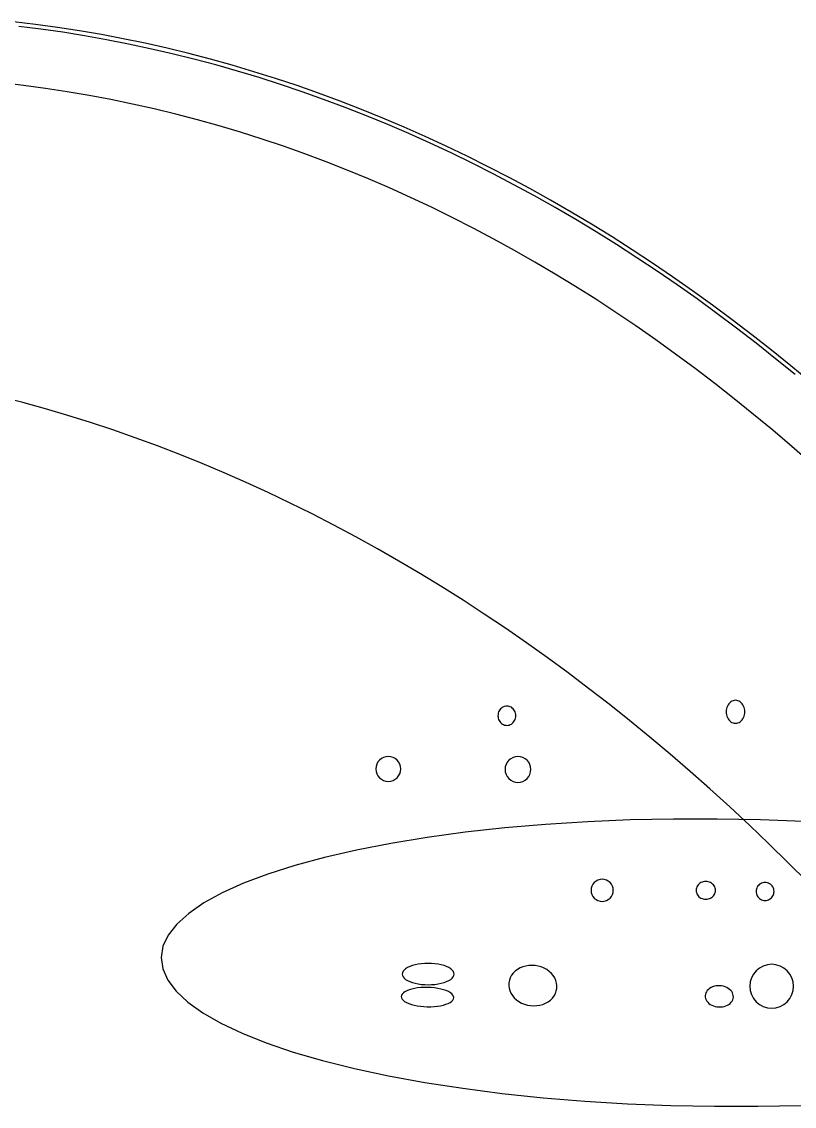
# Model space of a CAD drawing. Extents: x -1 to 217, y -22 to 302.
# Drawn here: x 116.6 to 160.9, y 239 to 301.1 of the extents above; entities that cross this region are included whole.
import ezdxf

# ---------------------------------------------------------------- set-up
doc = ezdxf.new("R2010")
doc.units = 0

msp = doc.modelspace()

# ---------------------------------------------------------------- linework, layer by layer
at = {"layer": 'CIRCLES'}
for p, q in [((137.331, 259.009), (137.208, 258.943)), ((137.465, 259.05), (137.331, 259.009)), ((137.605, 259.063), (137.465, 259.05)), ((137.744, 259.05), (137.605, 259.063)), ((137.878, 259.009), (137.744, 259.05)), ((138.001, 258.943), (137.878, 259.009)), ((144.751, 259.002), (144.623, 258.934)), ((144.89, 259.044), (144.751, 259.002)), ((145.034, 259.059), (144.89, 259.044)), ((145.178, 259.044), (145.034, 259.059)), ((145.317, 259.002), (145.178, 259.044)), ((145.445, 258.934), (145.317, 259.002)), ((136.905, 258.489), (136.891, 258.35)), ((136.945, 258.623), (136.905, 258.489)), ((137.011, 258.746), (136.945, 258.623)), ((137.1, 258.854), (137.011, 258.746)), ((137.208, 258.943), (137.1, 258.854)), ((138.109, 258.854), (138.001, 258.943)), ((138.198, 258.746), (138.109, 258.854)), ((138.264, 258.623), (138.198, 258.746)), ((138.304, 258.489), (138.264, 258.623)), ((138.318, 258.35), (138.304, 258.489)), ((144.308, 258.462), (144.293, 258.318)), ((144.35, 258.601), (144.308, 258.462)), ((144.418, 258.729), (144.35, 258.601)), ((144.51, 258.842), (144.418, 258.729)), ((144.623, 258.934), (144.51, 258.842)), ((145.558, 258.842), (145.445, 258.934)), ((145.65, 258.729), (145.558, 258.842)), ((145.718, 258.601), (145.65, 258.729)), ((145.76, 258.462), (145.718, 258.601)), ((145.775, 258.318), (145.76, 258.462)), ((136.891, 258.35), (136.905, 258.211)), ((136.905, 258.211), (136.945, 258.077)), ((136.945, 258.077), (137.011, 257.953)), ((137.011, 257.953), (137.1, 257.845)), ((137.1, 257.845), (137.208, 257.756)), ((137.208, 257.756), (137.331, 257.691)), ((137.878, 257.691), (138.001, 257.756)), ((138.001, 257.756), (138.109, 257.845)), ((138.109, 257.845), (138.198, 257.953)), ((138.198, 257.953), (138.264, 258.077)), ((138.264, 258.077), (138.304, 258.211)), ((138.304, 258.211), (138.318, 258.35)), ((144.293, 258.318), (144.308, 258.174)), ((144.308, 258.174), (144.35, 258.035)), ((144.35, 258.035), (144.418, 257.907)), ((144.418, 257.907), (144.51, 257.794)), ((144.51, 257.794), (144.623, 257.702)), ((145.445, 257.702), (145.558, 257.794)), ((145.558, 257.794), (145.65, 257.907)), ((145.65, 257.907), (145.718, 258.035)), ((145.718, 258.035), (145.76, 258.174)), ((145.76, 258.174), (145.775, 258.318)), ((137.331, 257.691), (137.465, 257.65)), ((137.465, 257.65), (137.605, 257.636)), ((137.605, 257.636), (137.744, 257.65)), ((137.744, 257.65), (137.878, 257.691)), ((144.623, 257.702), (144.751, 257.634)), ((144.751, 257.634), (144.89, 257.592)), ((144.89, 257.592), (145.034, 257.577)), ((145.034, 257.577), (145.178, 257.592)), ((145.178, 257.592), (145.317, 257.634)), ((145.317, 257.634), (145.445, 257.702)), ((149.273, 251.64), (149.237, 251.52)), ((149.332, 251.749), (149.273, 251.64)), ((149.411, 251.846), (149.332, 251.749)), ((149.507, 251.924), (149.411, 251.846)), ((149.617, 251.983), (149.507, 251.924)), ((149.736, 252.019), (149.617, 251.983)), ((149.86, 252.032), (149.736, 252.019)), ((149.984, 252.019), (149.86, 252.032)), ((150.103, 251.983), (149.984, 252.019)), ((150.213, 251.924), (150.103, 251.983)), ((150.309, 251.846), (150.213, 251.924)), ((150.388, 251.749), (150.309, 251.846)), ((150.447, 251.64), (150.388, 251.749)), ((150.483, 251.52), (150.447, 251.64)), ((149.237, 251.52), (149.225, 251.397)), ((149.225, 251.397), (149.237, 251.273)), ((149.237, 251.273), (149.273, 251.153)), ((149.273, 251.153), (149.332, 251.044)), ((149.332, 251.044), (149.411, 250.947)), ((149.411, 250.947), (149.507, 250.869)), ((150.213, 250.869), (150.309, 250.947)), ((150.309, 250.947), (150.388, 251.044)), ((150.388, 251.044), (150.447, 251.153)), ((150.447, 251.153), (150.483, 251.273)), ((150.495, 251.397), (150.483, 251.52)), ((150.483, 251.273), (150.495, 251.397)), ((149.507, 250.869), (149.617, 250.81)), ((149.617, 250.81), (149.736, 250.774)), ((149.736, 250.774), (149.86, 250.761)), ((149.86, 250.761), (149.984, 250.774)), ((149.984, 250.774), (150.103, 250.81)), ((150.103, 250.81), (150.213, 250.869)), ((158.531, 246.602), (158.415, 246.384)), ((158.687, 246.792), (158.531, 246.602)), ((158.878, 246.948), (158.687, 246.792)), ((159.095, 247.064), (158.878, 246.948)), ((159.33, 247.136), (159.095, 247.064)), ((159.576, 247.16), (159.33, 247.136)), ((159.821, 247.136), (159.576, 247.16)), ((160.056, 247.064), (159.821, 247.136)), ((160.273, 246.948), (160.056, 247.064)), ((160.464, 246.792), (160.273, 246.948)), ((160.62, 246.602), (160.464, 246.792)), ((160.736, 246.384), (160.62, 246.602)), ((158.344, 246.149), (158.319, 245.904)), ((158.415, 246.384), (158.344, 246.149)), ((160.807, 246.149), (160.736, 246.384)), ((160.832, 245.904), (160.807, 246.149)), ((158.319, 245.904), (158.344, 245.659)), ((158.344, 245.659), (158.415, 245.423)), ((158.415, 245.423), (158.531, 245.206)), ((160.62, 245.206), (160.736, 245.423)), ((160.736, 245.423), (160.807, 245.659)), ((160.807, 245.659), (160.832, 245.904)), ((158.531, 245.206), (158.687, 245.016)), ((158.687, 245.016), (158.878, 244.859)), ((158.878, 244.859), (159.095, 244.743)), ((159.095, 244.743), (159.33, 244.672)), ((159.821, 244.672), (160.056, 244.743)), ((160.056, 244.743), (160.273, 244.859)), ((160.273, 244.859), (160.464, 245.016)), ((160.464, 245.016), (160.62, 245.206)), ((159.33, 244.672), (159.576, 244.648)), ((159.576, 244.648), (159.821, 244.672))]:
    msp.add_line(p, q, dxfattribs=at)
at = {"layer": 'ELLIPSES'}
for p, q in [((117.385, 300.985), (116.124, 301.137)), ((117.684, 300.708), (116.423, 300.866)), ((118.646, 300.811), (117.385, 300.985)), ((118.944, 300.528), (117.684, 300.708)), ((119.905, 300.615), (118.646, 300.811)), ((121.163, 300.398), (119.905, 300.615)), ((120.202, 300.327), (118.944, 300.528)), ((121.459, 300.104), (120.202, 300.327)), ((122.418, 300.159), (121.163, 300.398)), ((122.714, 299.859), (121.459, 300.104)), ((123.672, 299.898), (122.418, 300.159)), ((123.967, 299.592), (122.714, 299.859)), ((124.924, 299.616), (123.672, 299.898)), ((125.218, 299.305), (123.967, 299.592)), ((126.173, 299.313), (124.924, 299.616)), ((126.466, 298.995), (125.218, 299.305)), ((127.42, 298.988), (126.173, 299.313)), ((127.712, 298.664), (126.466, 298.995)), ((128.664, 298.642), (127.42, 298.988)), ((128.955, 298.312), (127.712, 298.664)), ((129.906, 298.274), (128.664, 298.642)), ((130.196, 297.938), (128.955, 298.312)), ((131.144, 297.885), (129.906, 298.274)), ((116.706, 297.485), (115.453, 297.63)), ((131.433, 297.543), (130.196, 297.938)), ((132.38, 297.475), (131.144, 297.885)), ((132.667, 297.126), (131.433, 297.543)), ((117.958, 297.316), (116.706, 297.485)), ((119.208, 297.126), (117.958, 297.316)), ((120.457, 296.913), (119.208, 297.126)), ((121.704, 296.678), (120.457, 296.913)), ((133.612, 297.043), (132.38, 297.475)), ((133.898, 296.689), (132.667, 297.126)), ((134.84, 296.591), (133.612, 297.043)), ((122.949, 296.421), (121.704, 296.678)), ((124.192, 296.141), (122.949, 296.421)), ((135.126, 296.23), (133.898, 296.689)), ((136.065, 296.117), (134.84, 296.591)), ((125.433, 295.839), (124.192, 296.141)), ((126.671, 295.516), (125.433, 295.839)), ((136.349, 295.75), (135.126, 296.23)), ((137.287, 295.622), (136.065, 296.117)), ((137.569, 295.249), (136.349, 295.75)), ((127.906, 295.17), (126.671, 295.516)), ((129.139, 294.802), (127.906, 295.17)), ((138.504, 295.106), (137.287, 295.622)), ((138.785, 294.727), (137.569, 295.249)), ((139.717, 294.57), (138.504, 295.106)), ((130.369, 294.412), (129.139, 294.802)), ((131.595, 294), (130.369, 294.412)), ((139.997, 294.184), (138.785, 294.727)), ((140.926, 294.012), (139.717, 294.57)), ((132.818, 293.567), (131.595, 294)), ((141.204, 293.62), (139.997, 294.184)), ((142.131, 293.434), (140.926, 294.012)), ((134.038, 293.111), (132.818, 293.567)), ((142.407, 293.036), (141.204, 293.62)), ((143.33, 292.835), (142.131, 293.434)), ((135.254, 292.634), (134.038, 293.111)), ((136.466, 292.135), (135.254, 292.634)), ((143.605, 292.43), (142.407, 293.036)), ((144.526, 292.216), (143.33, 292.835)), ((137.674, 291.615), (136.466, 292.135)), ((144.799, 291.804), (143.605, 292.43)), ((145.716, 291.576), (144.526, 292.216)), ((138.877, 291.073), (137.674, 291.615)), ((145.987, 291.158), (144.799, 291.804)), ((146.901, 290.915), (145.716, 291.576)), ((140.077, 290.509), (138.877, 291.073)), ((147.17, 290.491), (145.987, 291.158)), ((148.081, 290.235), (146.901, 290.915)), ((141.272, 289.925), (140.077, 290.509)), ((148.348, 289.804), (147.17, 290.491)), ((149.255, 289.534), (148.081, 290.235)), ((142.462, 289.319), (141.272, 289.925)), ((149.521, 289.097), (148.348, 289.804)), ((150.424, 288.813), (149.255, 289.534)), ((143.647, 288.691), (142.462, 289.319)), ((150.688, 288.369), (149.521, 289.097)), ((151.587, 288.072), (150.424, 288.813)), ((144.827, 288.043), (143.647, 288.691)), ((151.849, 287.621), (150.688, 288.369)), ((146.002, 287.374), (144.827, 288.043)), ((152.744, 287.311), (151.587, 288.072)), ((153.004, 286.854), (151.849, 287.621)), ((147.171, 286.683), (146.002, 287.374)), ((153.896, 286.53), (152.744, 287.311)), ((148.335, 285.972), (147.171, 286.683)), ((154.153, 286.066), (153.004, 286.854)), ((155.041, 285.729), (153.896, 286.53)), ((149.494, 285.241), (148.335, 285.972)), ((155.296, 285.259), (154.153, 286.066)), ((156.18, 284.909), (155.041, 285.729)), ((150.646, 284.488), (149.494, 285.241)), ((156.433, 284.432), (155.296, 285.259)), ((151.792, 283.715), (150.646, 284.488)), ((157.312, 284.069), (156.18, 284.909)), ((157.563, 283.586), (156.433, 284.432)), ((158.437, 283.21), (157.312, 284.069)), ((152.932, 282.922), (151.792, 283.715)), ((158.686, 282.72), (157.563, 283.586)), ((159.556, 282.331), (158.437, 283.21)), ((154.066, 282.108), (152.932, 282.922)), ((159.802, 281.835), (158.686, 282.72)), ((155.193, 281.274), (154.066, 282.108)), ((160.668, 281.434), (159.556, 282.331)), ((160.912, 280.931), (159.802, 281.835)), ((161.773, 280.517), (160.668, 281.434)), ((156.313, 280.421), (155.193, 281.274)), ((157.427, 279.547), (156.313, 280.421)), ((116.664, 279.325), (115.37, 279.661)), ((158.534, 278.653), (157.427, 279.547)), ((117.955, 278.967), (116.664, 279.325)), ((119.245, 278.587), (117.955, 278.967)), ((120.532, 278.184), (119.245, 278.587)), ((159.633, 277.74), (158.534, 278.653)), ((121.817, 277.759), (120.532, 278.184)), ((123.099, 277.312), (121.817, 277.759)), ((160.725, 276.807), (159.633, 277.74)), ((124.379, 276.843), (123.099, 277.312)), ((125.655, 276.352), (124.379, 276.843)), ((161.81, 275.855), (160.725, 276.807)), ((126.929, 275.839), (125.655, 276.352)), ((128.199, 275.304), (126.929, 275.839)), ((129.465, 274.748), (128.199, 275.304)), ((130.728, 274.169), (129.465, 274.748)), ((131.986, 273.569), (130.728, 274.169)), ((133.241, 272.948), (131.986, 273.569)), ((134.491, 272.305), (133.241, 272.948)), ((135.737, 271.641), (134.491, 272.305)), ((136.978, 270.956), (135.737, 271.641)), ((138.214, 270.249), (136.978, 270.956)), ((139.445, 269.522), (138.214, 270.249)), ((140.67, 268.774), (139.445, 269.522)), ((141.891, 268.005), (140.67, 268.774)), ((143.105, 267.215), (141.891, 268.005)), ((144.314, 266.405), (143.105, 267.215)), ((145.516, 265.574), (144.314, 266.405)), ((146.713, 264.723), (145.516, 265.574)), ((147.903, 263.852), (146.713, 264.723)), ((149.086, 262.961), (147.903, 263.852)), ((150.263, 262.05), (149.086, 262.961)), ((157.172, 262.142), (157.12, 262.085)), ((157.231, 262.19), (157.172, 262.142)), ((157.294, 262.228), (157.231, 262.19)), ((157.361, 262.256), (157.294, 262.228)), ((157.43, 262.272), (157.361, 262.256)), ((157.5, 262.278), (157.43, 262.272)), ((157.57, 262.272), (157.5, 262.278)), ((157.64, 262.256), (157.57, 262.272)), ((157.706, 262.228), (157.64, 262.256)), ((157.769, 262.19), (157.706, 262.228)), ((157.828, 262.142), (157.769, 262.19)), ((157.881, 262.085), (157.828, 262.142)), ((143.904, 261.541), (143.891, 261.47)), ((143.925, 261.609), (143.904, 261.541)), ((143.955, 261.674), (143.925, 261.609)), ((143.992, 261.734), (143.955, 261.674)), ((144.036, 261.788), (143.992, 261.734)), ((144.087, 261.836), (144.036, 261.788)), ((144.143, 261.876), (144.087, 261.836)), ((144.203, 261.908), (144.143, 261.876)), ((144.266, 261.931), (144.203, 261.908)), ((144.332, 261.946), (144.266, 261.931)), ((144.399, 261.95), (144.332, 261.946)), ((144.466, 261.946), (144.399, 261.95)), ((144.532, 261.931), (144.466, 261.946)), ((144.595, 261.908), (144.532, 261.931)), ((144.655, 261.876), (144.595, 261.908)), ((144.711, 261.836), (144.655, 261.876)), ((144.762, 261.788), (144.711, 261.836)), ((144.806, 261.734), (144.762, 261.788)), ((144.843, 261.674), (144.806, 261.734)), ((144.873, 261.609), (144.843, 261.674)), ((144.894, 261.541), (144.873, 261.609)), ((144.907, 261.47), (144.894, 261.541)), ((151.433, 261.119), (150.263, 262.05)), ((156.966, 261.706), (156.962, 261.62)), ((156.962, 261.62), (156.966, 261.534)), ((156.98, 261.79), (156.966, 261.706)), ((156.966, 261.534), (156.98, 261.45)), ((157.003, 261.872), (156.98, 261.79)), ((157.034, 261.949), (157.003, 261.872)), ((157.073, 262.021), (157.034, 261.949)), ((157.12, 262.085), (157.073, 262.021)), ((157.927, 262.021), (157.881, 262.085)), ((157.966, 261.949), (157.927, 262.021)), ((157.998, 261.872), (157.966, 261.949)), ((158.02, 261.79), (157.998, 261.872)), ((158.034, 261.706), (158.02, 261.79)), ((158.02, 261.45), (158.034, 261.534)), ((158.039, 261.62), (158.034, 261.706)), ((158.034, 261.534), (158.039, 261.62)), ((143.891, 261.47), (143.886, 261.398)), ((143.886, 261.398), (143.891, 261.326)), ((143.891, 261.326), (143.904, 261.255)), ((143.904, 261.255), (143.925, 261.186)), ((143.925, 261.186), (143.955, 261.122)), ((143.955, 261.122), (143.992, 261.061)), ((143.992, 261.061), (144.036, 261.007)), ((144.036, 261.007), (144.087, 260.959)), ((144.087, 260.959), (144.143, 260.919)), ((144.143, 260.919), (144.203, 260.887)), ((144.203, 260.887), (144.266, 260.864)), ((144.266, 260.864), (144.332, 260.85)), ((144.332, 260.85), (144.399, 260.845)), ((144.399, 260.845), (144.466, 260.85)), ((144.466, 260.85), (144.532, 260.864)), ((144.532, 260.864), (144.595, 260.887)), ((144.595, 260.887), (144.655, 260.919)), ((144.655, 260.919), (144.711, 260.959)), ((144.711, 260.959), (144.762, 261.007)), ((144.762, 261.007), (144.806, 261.061)), ((144.806, 261.061), (144.843, 261.122)), ((144.843, 261.122), (144.873, 261.186)), ((144.873, 261.186), (144.894, 261.255)), ((144.894, 261.255), (144.907, 261.326)), ((144.912, 261.398), (144.907, 261.47)), ((144.907, 261.326), (144.912, 261.398)), ((152.596, 260.169), (151.433, 261.119)), ((156.98, 261.45), (157.003, 261.368)), ((157.003, 261.368), (157.034, 261.291)), ((157.034, 261.291), (157.073, 261.219)), ((157.073, 261.219), (157.12, 261.155)), ((157.12, 261.155), (157.172, 261.098)), ((157.172, 261.098), (157.231, 261.05)), ((157.231, 261.05), (157.294, 261.012)), ((157.294, 261.012), (157.361, 260.984)), ((157.361, 260.984), (157.43, 260.968)), ((157.43, 260.968), (157.5, 260.962)), ((157.5, 260.962), (157.57, 260.968)), ((157.57, 260.968), (157.64, 260.984)), ((157.64, 260.984), (157.706, 261.012)), ((157.706, 261.012), (157.769, 261.05)), ((157.769, 261.05), (157.828, 261.098)), ((157.828, 261.098), (157.881, 261.155)), ((157.881, 261.155), (157.927, 261.219)), ((157.927, 261.219), (157.966, 261.291)), ((157.966, 261.291), (157.998, 261.368)), ((157.998, 261.368), (158.02, 261.45)), ((153.751, 259.199), (152.596, 260.169)), ((154.899, 258.21), (153.751, 259.199)), ((156.039, 257.201), (154.899, 258.21)), ((157.172, 256.174), (156.039, 257.201)), ((158.296, 255.128), (157.172, 256.174)), ((149.022, 255.323), (146.619, 255.17)), ((151.47, 255.426), (149.022, 255.323)), ((153.949, 255.478), (151.47, 255.426)), ((156.442, 255.481), (153.949, 255.478)), ((158.935, 255.432), (156.442, 255.481)), ((161.412, 255.333), (158.935, 255.432)), ((142.007, 254.719), (139.827, 254.424)), ((144.276, 254.968), (142.007, 254.719)), ((146.619, 255.17), (144.276, 254.968)), ((159.412, 254.063), (158.296, 255.128)), ((137.749, 254.084), (135.786, 253.703)), ((139.827, 254.424), (137.749, 254.084)), ((160.52, 252.98), (159.412, 254.063)), ((135.786, 253.703), (133.95, 253.281)), ((132.252, 252.823), (130.702, 252.33)), ((133.95, 253.281), (132.252, 252.823)), ((161.62, 251.878), (160.52, 252.98)), ((130.702, 252.33), (129.311, 251.806)), ((129.311, 251.806), (128.087, 251.254)), ((155.287, 251.593), (155.264, 251.529)), ((155.319, 251.653), (155.287, 251.593)), ((155.359, 251.709), (155.319, 251.653)), ((155.407, 251.759), (155.359, 251.709)), ((155.461, 251.803), (155.407, 251.759)), ((155.521, 251.84), (155.461, 251.803)), ((155.586, 251.87), (155.521, 251.84)), ((155.654, 251.892), (155.586, 251.87)), ((155.725, 251.905), (155.654, 251.892)), ((155.797, 251.909), (155.725, 251.905)), ((155.869, 251.905), (155.797, 251.909)), ((155.94, 251.892), (155.869, 251.905)), ((156.009, 251.87), (155.94, 251.892)), ((156.073, 251.84), (156.009, 251.87)), ((156.134, 251.803), (156.073, 251.84)), ((156.188, 251.759), (156.134, 251.803)), ((156.236, 251.709), (156.188, 251.759)), ((156.276, 251.653), (156.236, 251.709)), ((156.308, 251.593), (156.276, 251.653)), ((156.331, 251.529), (156.308, 251.593)), ((158.75, 251.59), (158.72, 251.53)), ((158.787, 251.646), (158.75, 251.59)), ((158.831, 251.696), (158.787, 251.646)), ((158.882, 251.741), (158.831, 251.696)), ((158.938, 251.778), (158.882, 251.741)), ((158.998, 251.808), (158.938, 251.778)), ((159.062, 251.829), (158.998, 251.808)), ((159.127, 251.842), (159.062, 251.829)), ((159.195, 251.847), (159.127, 251.842)), ((159.262, 251.842), (159.195, 251.847)), ((159.327, 251.829), (159.262, 251.842)), ((159.391, 251.808), (159.327, 251.829)), ((159.451, 251.778), (159.391, 251.808)), ((159.507, 251.741), (159.451, 251.778)), ((159.558, 251.696), (159.507, 251.741)), ((159.602, 251.646), (159.558, 251.696)), ((159.639, 251.59), (159.602, 251.646)), ((159.669, 251.53), (159.639, 251.59)), ((128.087, 251.254), (127.036, 250.677)), ((155.249, 251.463), (155.245, 251.397)), ((155.245, 251.397), (155.249, 251.33)), ((155.264, 251.529), (155.249, 251.463)), ((155.249, 251.33), (155.264, 251.264)), ((155.264, 251.264), (155.287, 251.2)), ((155.287, 251.2), (155.319, 251.14)), ((155.319, 251.14), (155.359, 251.084)), ((155.359, 251.084), (155.407, 251.034)), ((155.407, 251.034), (155.461, 250.99)), ((155.461, 250.99), (155.521, 250.953)), ((155.521, 250.953), (155.586, 250.923)), ((155.586, 250.923), (155.654, 250.901)), ((155.94, 250.901), (156.009, 250.923)), ((156.009, 250.923), (156.073, 250.953)), ((156.073, 250.953), (156.134, 250.99)), ((156.134, 250.99), (156.188, 251.034)), ((156.188, 251.034), (156.236, 251.084)), ((156.236, 251.084), (156.276, 251.14)), ((156.276, 251.14), (156.308, 251.2)), ((156.308, 251.2), (156.331, 251.264)), ((156.345, 251.463), (156.331, 251.529)), ((156.331, 251.264), (156.345, 251.33)), ((156.35, 251.397), (156.345, 251.463)), ((156.345, 251.33), (156.35, 251.397)), ((158.685, 251.4), (158.681, 251.333)), ((158.681, 251.333), (158.685, 251.266)), ((158.698, 251.466), (158.685, 251.4)), ((158.685, 251.266), (158.698, 251.2)), ((158.72, 251.53), (158.698, 251.466)), ((158.698, 251.2), (158.72, 251.136)), ((158.72, 251.136), (158.75, 251.076)), ((158.75, 251.076), (158.787, 251.02)), ((158.787, 251.02), (158.831, 250.97)), ((158.831, 250.97), (158.882, 250.925)), ((158.882, 250.925), (158.938, 250.888)), ((159.451, 250.888), (159.507, 250.925)), ((159.507, 250.925), (159.558, 250.97)), ((159.558, 250.97), (159.602, 251.02)), ((159.602, 251.02), (159.639, 251.076)), ((159.639, 251.076), (159.669, 251.136)), ((159.691, 251.466), (159.669, 251.53)), ((159.669, 251.136), (159.691, 251.2)), ((159.704, 251.4), (159.691, 251.466)), ((159.691, 251.2), (159.704, 251.266)), ((159.708, 251.333), (159.704, 251.4)), ((159.704, 251.266), (159.708, 251.333)), ((127.036, 250.677), (126.167, 250.079)), ((155.654, 250.901), (155.725, 250.888)), ((155.725, 250.888), (155.797, 250.884)), ((155.797, 250.884), (155.869, 250.888)), ((155.869, 250.888), (155.94, 250.901)), ((158.938, 250.888), (158.998, 250.858)), ((158.998, 250.858), (159.062, 250.837)), ((159.062, 250.837), (159.127, 250.824)), ((159.127, 250.824), (159.195, 250.819)), ((159.195, 250.819), (159.262, 250.824)), ((159.262, 250.824), (159.327, 250.837)), ((159.327, 250.837), (159.391, 250.858)), ((159.391, 250.858), (159.451, 250.888)), ((126.167, 250.079), (125.484, 249.464)), ((125.484, 249.464), (124.991, 248.835)), ((124.991, 248.835), (124.692, 248.196)), ((124.692, 248.196), (124.588, 247.552)), ((124.588, 247.552), (124.68, 246.906)), ((139.505, 247.191), (139.32, 247.165)), ((139.696, 247.206), (139.505, 247.191)), ((139.891, 247.212), (139.696, 247.206)), ((140.085, 247.206), (139.891, 247.212)), ((140.276, 247.191), (140.085, 247.206)), ((140.461, 247.165), (140.276, 247.191)), ((124.68, 246.906), (124.967, 246.262)), ((138.413, 246.682), (138.4, 246.602)), ((138.4, 246.602), (138.413, 246.523)), ((138.451, 246.76), (138.413, 246.682)), ((138.513, 246.835), (138.451, 246.76)), ((138.599, 246.907), (138.513, 246.835)), ((138.708, 246.973), (138.599, 246.907)), ((138.836, 247.033), (138.708, 246.973)), ((138.983, 247.086), (138.836, 247.033)), ((139.145, 247.13), (138.983, 247.086)), ((139.32, 247.165), (139.145, 247.13)), ((140.636, 247.13), (140.461, 247.165)), ((140.798, 247.086), (140.636, 247.13)), ((140.945, 247.033), (140.798, 247.086)), ((141.073, 246.973), (140.945, 247.033)), ((141.182, 246.907), (141.073, 246.973)), ((141.268, 246.835), (141.182, 246.907)), ((141.33, 246.76), (141.268, 246.835)), ((141.368, 246.682), (141.33, 246.76)), ((141.381, 246.602), (141.368, 246.682)), ((141.368, 246.523), (141.381, 246.602)), ((144.765, 246.655), (144.67, 246.53)), ((144.88, 246.768), (144.765, 246.655)), ((145.011, 246.867), (144.88, 246.768)), ((145.158, 246.951), (145.011, 246.867)), ((145.317, 247.016), (145.158, 246.951)), ((145.485, 247.064), (145.317, 247.016)), ((145.661, 247.092), (145.485, 247.064)), ((145.84, 247.101), (145.661, 247.092)), ((146.021, 247.09), (145.84, 247.101)), ((146.198, 247.059), (146.021, 247.09)), ((146.371, 247.009), (146.198, 247.059)), ((146.535, 246.941), (146.371, 247.009)), ((146.689, 246.856), (146.535, 246.941)), ((146.828, 246.755), (146.689, 246.856)), ((146.951, 246.641), (146.828, 246.755)), ((147.057, 246.514), (146.951, 246.641)), ((124.967, 246.262), (125.448, 245.624)), ((138.413, 246.523), (138.451, 246.445)), ((138.451, 246.445), (138.513, 246.369)), ((138.513, 246.369), (138.599, 246.298)), ((138.599, 246.298), (138.708, 246.231)), ((138.708, 246.231), (138.836, 246.171)), ((138.836, 246.171), (138.983, 246.119)), ((138.983, 246.119), (139.145, 246.074)), ((139.145, 246.074), (139.32, 246.039)), ((139.32, 246.039), (139.505, 246.014)), ((139.505, 246.014), (139.696, 245.998)), ((139.696, 245.998), (139.891, 245.993)), ((139.891, 245.993), (140.085, 245.998)), ((140.085, 245.998), (140.276, 246.014)), ((140.276, 246.014), (140.461, 246.039)), ((140.461, 246.039), (140.636, 246.074)), ((140.636, 246.074), (140.798, 246.119)), ((140.798, 246.119), (140.945, 246.171)), ((140.945, 246.171), (141.073, 246.231)), ((141.073, 246.231), (141.182, 246.298)), ((141.182, 246.298), (141.268, 246.369)), ((141.268, 246.369), (141.33, 246.445)), ((141.33, 246.445), (141.368, 246.523)), ((144.515, 246.103), (144.509, 245.952)), ((144.509, 245.952), (144.527, 245.801)), ((144.544, 246.251), (144.515, 246.103)), ((144.596, 246.394), (144.544, 246.251)), ((144.67, 246.53), (144.596, 246.394)), ((147.142, 246.377), (147.057, 246.514)), ((147.205, 246.234), (147.142, 246.377)), ((147.246, 246.085), (147.205, 246.234)), ((147.264, 245.933), (147.246, 246.085)), ((125.448, 245.624), (126.12, 244.996)), ((138.361, 245.388), (138.347, 245.316)), ((138.401, 245.458), (138.361, 245.388)), ((138.466, 245.525), (138.401, 245.458)), ((138.554, 245.588), (138.466, 245.525)), ((138.665, 245.646), (138.554, 245.588)), ((138.796, 245.697), (138.665, 245.646)), ((138.945, 245.742), (138.796, 245.697)), ((139.109, 245.779), (138.945, 245.742)), ((139.286, 245.807), (139.109, 245.779)), ((139.473, 245.826), (139.286, 245.807)), ((139.667, 245.836), (139.473, 245.826)), ((139.863, 245.837), (139.667, 245.836)), ((140.059, 245.828), (139.863, 245.837)), ((140.252, 245.81), (140.059, 245.828)), ((140.438, 245.783), (140.252, 245.81)), ((140.614, 245.747), (140.438, 245.783)), ((140.777, 245.703), (140.614, 245.747)), ((140.924, 245.653), (140.777, 245.703)), ((141.052, 245.596), (140.924, 245.653)), ((141.16, 245.533), (141.052, 245.596)), ((141.246, 245.466), (141.16, 245.533)), ((141.308, 245.397), (141.246, 245.466)), ((141.345, 245.325), (141.308, 245.397)), ((141.356, 245.252), (141.345, 245.325)), ((144.527, 245.801), (144.568, 245.652)), ((144.568, 245.652), (144.631, 245.508)), ((144.631, 245.508), (144.716, 245.371)), ((144.716, 245.371), (144.822, 245.245)), ((147.008, 245.23), (147.103, 245.355)), ((147.103, 245.355), (147.177, 245.491)), ((147.177, 245.491), (147.229, 245.634)), ((147.229, 245.634), (147.258, 245.782)), ((147.258, 245.782), (147.264, 245.933)), ((155.773, 245.442), (155.763, 245.363)), ((155.763, 245.363), (155.766, 245.284)), ((155.798, 245.52), (155.773, 245.442)), ((155.835, 245.593), (155.798, 245.52)), ((155.885, 245.662), (155.835, 245.593)), ((155.947, 245.726), (155.885, 245.662)), ((156.02, 245.782), (155.947, 245.726)), ((156.101, 245.831), (156.02, 245.782)), ((156.191, 245.871), (156.101, 245.831)), ((156.288, 245.902), (156.191, 245.871)), ((156.389, 245.923), (156.288, 245.902)), ((156.493, 245.933), (156.389, 245.923)), ((156.599, 245.934), (156.493, 245.933)), ((156.704, 245.923), (156.599, 245.934)), ((156.806, 245.903), (156.704, 245.923)), ((156.905, 245.873), (156.806, 245.903)), ((156.998, 245.833), (156.905, 245.873)), ((157.084, 245.785), (156.998, 245.833)), ((157.161, 245.728), (157.084, 245.785)), ((157.227, 245.665), (157.161, 245.728)), ((157.283, 245.596), (157.227, 245.665)), ((157.326, 245.523), (157.283, 245.596)), ((157.357, 245.446), (157.326, 245.523)), ((157.374, 245.367), (157.357, 245.446)), ((157.377, 245.287), (157.374, 245.367)), ((126.12, 244.996), (126.978, 244.382)), ((138.347, 245.316), (138.358, 245.243)), ((138.358, 245.243), (138.395, 245.172)), ((138.395, 245.172), (138.457, 245.102)), ((138.457, 245.102), (138.542, 245.035)), ((138.542, 245.035), (138.651, 244.973)), ((138.651, 244.973), (138.779, 244.915)), ((138.779, 244.915), (138.926, 244.865)), ((138.926, 244.865), (139.089, 244.821)), ((139.089, 244.821), (139.265, 244.785)), ((139.265, 244.785), (139.451, 244.758)), ((139.451, 244.758), (139.643, 244.74)), ((139.643, 244.74), (139.84, 244.731)), ((139.84, 244.731), (140.036, 244.732)), ((140.036, 244.732), (140.23, 244.742)), ((140.23, 244.742), (140.416, 244.761)), ((140.416, 244.761), (140.594, 244.789)), ((140.594, 244.789), (140.758, 244.826)), ((140.758, 244.826), (140.907, 244.871)), ((140.907, 244.871), (141.038, 244.922)), ((141.038, 244.922), (141.149, 244.98)), ((141.149, 244.98), (141.237, 245.043)), ((141.237, 245.043), (141.302, 245.11)), ((141.302, 245.11), (141.342, 245.18)), ((141.342, 245.18), (141.356, 245.252)), ((144.822, 245.245), (144.945, 245.13)), ((144.945, 245.13), (145.084, 245.029)), ((145.084, 245.029), (145.238, 244.944)), ((145.238, 244.944), (145.402, 244.876)), ((145.402, 244.876), (145.574, 244.826)), ((145.574, 244.826), (145.752, 244.795)), ((145.752, 244.795), (145.933, 244.784)), ((145.933, 244.784), (146.112, 244.793)), ((146.112, 244.793), (146.288, 244.821)), ((146.288, 244.821), (146.456, 244.869)), ((146.456, 244.869), (146.615, 244.935)), ((146.615, 244.935), (146.762, 245.018)), ((146.762, 245.018), (146.893, 245.117)), ((146.893, 245.117), (147.008, 245.23)), ((155.766, 245.284), (155.783, 245.205)), ((155.783, 245.205), (155.813, 245.128)), ((155.813, 245.128), (155.857, 245.054)), ((155.857, 245.054), (155.912, 244.985)), ((155.912, 244.985), (155.979, 244.922)), ((155.979, 244.922), (156.056, 244.866)), ((156.056, 244.866), (156.141, 244.817)), ((156.141, 244.817), (156.234, 244.778)), ((156.234, 244.778), (156.333, 244.747)), ((156.333, 244.747), (156.436, 244.727)), ((156.436, 244.727), (156.541, 244.717)), ((156.541, 244.717), (156.647, 244.717)), ((156.647, 244.717), (156.751, 244.727)), ((156.751, 244.727), (156.852, 244.748)), ((156.852, 244.748), (156.948, 244.779)), ((156.948, 244.779), (157.038, 244.819)), ((157.038, 244.819), (157.12, 244.868)), ((157.12, 244.868), (157.192, 244.924)), ((157.192, 244.924), (157.254, 244.988)), ((157.254, 244.988), (157.304, 245.057)), ((157.304, 245.057), (157.342, 245.131)), ((157.342, 245.131), (157.366, 245.208)), ((157.366, 245.208), (157.377, 245.287)), ((126.978, 244.382), (128.017, 243.785)), ((128.017, 243.785), (129.231, 243.21)), ((129.231, 243.21), (130.612, 242.661)), ((130.612, 242.661), (132.152, 242.139)), ((132.152, 242.139), (133.841, 241.649)), ((133.841, 241.649), (135.669, 241.193)), ((135.669, 241.193), (137.625, 240.775)), ((137.625, 240.775), (139.696, 240.397)), ((139.696, 240.397), (141.87, 240.061)), ((141.87, 240.061), (144.134, 239.77)), ((144.134, 239.77), (146.473, 239.524)), ((146.473, 239.524), (148.873, 239.326)), ((148.873, 239.326), (151.319, 239.178)), ((151.319, 239.178), (153.796, 239.079)), ((153.796, 239.079), (156.289, 239.03)), ((156.289, 239.03), (158.782, 239.032)), ((158.782, 239.032), (161.261, 239.085))]:
    msp.add_line(p, q, dxfattribs=at)

doc.saveas('drawing.dxf')
